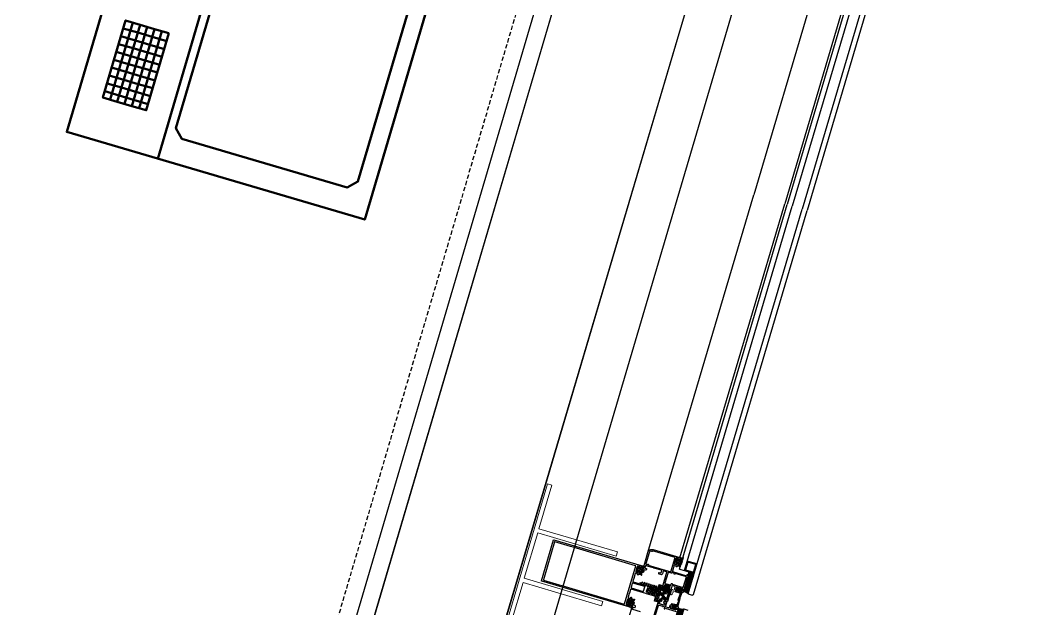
# Model space of a CAD drawing. Header units: millimetres. Extents: x 62878 to 70819, y -67946 to -61850.
# Drawn here: x 68082 to 68199.9, y -65008.1 to -64939.8 of the extents above; entities that cross this region are included whole.
import ezdxf

# ---------------------------------------------------------------- set-up
doc = ezdxf.new("R2010")
doc.units = ezdxf.units.MM
doc.linetypes.add('DASHED', pattern=[0.75, 0.5, -0.25])
for name, color, linetype, lineweight in [('-Hotec Kolon', 6, 'Continuous', 50), ('Dog_dos_yeni', 63, 'Continuous', 5), ('DOGRAMA', 171, 'Continuous', 0)]:
    doc.layers.add(name, color=color, linetype=linetype, lineweight=lineweight)
doc.layers.add('-Hotec Tefriş', color=7, linetype='Continuous')
doc.layers.add('ÇATI K', color=254, linetype='Continuous')
doc.styles.get("Standard").update_dxf_attribs({"font": 'arial.ttf', "height": 10})
pattern_1 = [(118.50578, (68114.45535, -65108.61776), (-0.13950457, -0.07576304), [])]

# ---------------------------------------------------------------- blocks, each defined once
blk = doc.blocks.new('DCT.130-70')
for p, q in [((-130, 0), (0, 0)), ((-130, -2), (0, -2))]:
    blk.add_line(p, q)
at = {"linetype": 'DASHED'}
blk.add_line((-128, -4), (-2, -4), dxfattribs=at)
blk = doc.blocks.new('CAS Er Plus Terazi')
for p, q in [((0, 11), (-36, 11)), ((-14.31, 7.26), (-5, 7.26)), ((-13.36, 8.13), (-13.36, 6.38)), ((-12.41, 8.13), (-12.41, 6.38)), ((-11.46, 8.13), (-11.46, 6.38)), ((-10.51, 8.13), (-10.51, 6.38)), ((-9.56, 8.13), (-9.56, 6.38)), ((-8.61, 8.13), (-8.61, 6.38)), ((-7.66, 8.13), (-7.66, 6.38)), ((-6.71, 8.13), (-6.71, 6.38)), ((-5.76, 8.13), (-5.76, 6.38)), ((-13.36, 6.38), (-13.36, 4.63)), ((-12.41, 6.38), (-12.41, 4.63)), ((-11.46, 6.38), (-11.46, 4.63)), ((-10.51, 6.38), (-10.51, 4.63)), ((-9.56, 6.38), (-9.56, 4.63)), ((-8.61, 6.38), (-8.61, 4.63)), ((-7.66, 6.38), (-7.66, 4.63)), ((-6.71, 6.38), (-6.71, 4.63)), ((-5.76, 6.38), (-5.76, 4.63)), ((-14.31, 5.51), (-5, 5.51)), ((-14.31, 3.76), (-5, 3.76)), ((-13.36, 4.63), (-13.36, 2.88)), ((-12.41, 4.63), (-12.41, 2.88)), ((-11.46, 4.63), (-11.46, 2.88)), ((-10.51, 4.63), (-10.51, 2.88)), ((-9.56, 4.63), (-9.56, 2.88)), ((-8.61, 4.63), (-8.61, 2.88)), ((-7.66, 4.63), (-7.66, 2.88)), ((-6.71, 4.63), (-6.71, 2.88)), ((-5.76, 4.63), (-5.76, 2.88))]:
    blk.add_line(p, q)
for points in [[(-36, 0), (0, 0), (0, 36), (-36, 36)], [(-32, 12), (-4, 12), (-3, 13), (-3, 33), (-4, 34), (-32, 34), (-33, 33), (-33, 13)], [(-31.68, 7.36), (-22.38, 7.36), (-22.38, 5.61), (-31.68, 5.61)], [(-14.31, 8.13), (-5, 8.13), (-5, 6.38), (-14.31, 6.38)], [(-14.31, 6.38), (-5, 6.38), (-5, 4.63), (-14.31, 4.63)], [(-14.31, 4.63), (-5, 4.63), (-5, 2.88), (-14.31, 2.88)]]:
    blk.add_lwpolyline(points, close=True)
blk.add_text('12345', height=1.12).set_placement((-30.15, 6))
blk = doc.blocks.new('a2we')
at = {"lineweight": 5, "ltscale": 0.5}
for p, q in [((-198.1, -420.1), (-197.1, -419.7)), ((-194.9, -421.4), (-198.1, -420.1)), ((-193.9, -421), (-198.1, -420.1)), ((-198.1, -422.7), (-197.1, -422.3)), ((-194.9, -424), (-198.1, -422.7)), ((-193.9, -423.6), (-198.1, -422.7)), ((-197.6, -417.6), (-196.6, -417.2)), ((-194.2, -418.3), (-197.6, -417.6)), ((-195.2, -418.6), (-197.6, -417.6)), ((-196.9, -417.9), (-197.1, -418.3)), ((-197.1, -419.7), (-197.1, -418.4)), ((-197.1, -419.7), (-193.9, -421)), ((-197.1, -419.7), (-193.9, -421)), ((-197.1, -422.3), (-197.1, -420.5)), ((-197.1, -422.3), (-193.9, -423.6)), ((-197.1, -422.3), (-193.9, -423.6)), ((-197.1, -424.9), (-197.1, -423.1)), ((-196, -415.3), (-196.6, -417.2)), ((-196.6, -417.2), (-194.2, -418.3)), ((-196, -415.3), (-195.5, -417.7)), ((-194.2, -418.3), (-195.2, -418.6)), ((-195.2, -418.6), (-194.9, -419.3)), ((-194.9, -420.6), (-194.9, -419.4)), ((-193.9, -421), (-194.9, -421.4)), ((-194.9, -423.2), (-194.9, -421.4)), ((-193.9, -423.6), (-194.9, -424)), ((-194.9, -425.7), (-194.9, -424)), ((-198.1, -425.2), (-197.1, -424.9)), ((-194.9, -426.5), (-198.1, -425.2)), ((-193.9, -426.1), (-198.1, -425.2)), ((-198.1, -427.7), (-197.1, -427.3)), ((-194.9, -429), (-198.1, -427.7)), ((-193.9, -428.6), (-198.1, -427.7)), ((-198.1, -429.9), (-197.1, -429.6)), ((-194.9, -431.2), (-198.1, -429.9)), ((-193.9, -430.9), (-198.1, -429.9)), ((-198.1, -432.2), (-197.1, -431.8)), ((-194.9, -433.5), (-198.1, -432.2)), ((-193.9, -433.1), (-198.1, -432.2)), ((-198.1, -434.4), (-197.1, -434.1)), ((-194.9, -435.7), (-198.1, -434.4)), ((-193.9, -435.4), (-198.1, -434.4)), ((-197.1, -424.9), (-193.9, -426.1)), ((-197.1, -424.9), (-193.9, -426.1)), ((-197.1, -427.3), (-197.1, -425.6)), ((-197.1, -427.3), (-193.9, -428.6)), ((-197.1, -427.3), (-193.9, -428.6)), ((-197.1, -429.6), (-197.1, -428)), ((-197.1, -429.6), (-193.9, -430.9)), ((-197.1, -429.6), (-193.9, -430.9)), ((-197.1, -431.8), (-197.1, -430.3)), ((-197.1, -431.8), (-193.9, -433.1)), ((-197.1, -431.8), (-193.9, -433.1)), ((-197.1, -434.1), (-197.1, -432.5)), ((-197.1, -434.1), (-193.9, -435.4)), ((-197.1, -434.1), (-193.9, -435.4)), ((-197.1, -436.4), (-197.1, -434.8)), ((-193.9, -426.1), (-194.9, -426.5)), ((-194.9, -428.2), (-194.9, -426.5)), ((-193.9, -428.6), (-194.9, -429)), ((-194.9, -430.5), (-194.9, -429)), ((-193.9, -430.9), (-194.9, -431.2)), ((-194.9, -432.7), (-194.9, -431.2)), ((-193.9, -433.1), (-194.9, -433.5)), ((-194.9, -435), (-194.9, -433.5)), ((-193.9, -435.4), (-194.9, -435.7)), ((-194.9, -437.3), (-194.9, -435.7)), ((-198.1, -436.7), (-197.1, -436.4)), ((-194.9, -438), (-198.1, -436.7)), ((-193.9, -437.7), (-198.1, -436.7)), ((-198.1, -439), (-197.1, -438.7)), ((-194.9, -440.3), (-198.1, -439)), ((-193.9, -440), (-198.1, -439)), ((-198.1, -441.3), (-197.1, -441)), ((-194.9, -442.6), (-198.1, -441.3)), ((-193.9, -442.3), (-198.1, -441.3)), ((-198.1, -443.6), (-197.1, -443.3)), ((-194.9, -444.9), (-198.1, -443.6)), ((-193.9, -444.6), (-198.1, -443.6)), ((-198.1, -445.9), (-197.1, -445.6)), ((-193.9, -446.9), (-198.1, -445.9)), ((-194.9, -447.2), (-198.1, -445.9)), ((-197.1, -436.4), (-193.9, -437.7)), ((-197.1, -436.4), (-193.9, -437.7)), ((-197.1, -438.7), (-197.1, -437.1)), ((-197.1, -438.7), (-193.9, -440)), ((-197.1, -438.7), (-193.9, -440)), ((-197.1, -441), (-197.1, -439.4)), ((-197.1, -441), (-193.9, -442.3)), ((-197.1, -443.3), (-197.1, -441.7)), ((-197.1, -443.3), (-193.9, -444.6)), ((-197.1, -445.6), (-197.1, -444)), ((-197.1, -445.6), (-193.9, -446.9)), ((-197.1, -445.6), (-193.9, -446.9)), ((-197.1, -447.9), (-197.1, -446.3)), ((-193.9, -437.7), (-194.9, -438)), ((-194.9, -439.6), (-194.9, -438)), ((-193.9, -440), (-194.9, -440.3)), ((-194.9, -441.8), (-194.9, -440.3)), ((-193.9, -442.3), (-194.9, -442.6)), ((-194.9, -444.1), (-194.9, -442.6)), ((-193.9, -444.6), (-194.9, -444.9)), ((-194.9, -446.4), (-194.9, -444.9)), ((-193.9, -446.9), (-194.9, -447.2)), ((-194.9, -448.7), (-194.9, -447.2)), ((-192.8, -453.3), (-199.2, -453.3)), ((-199.2, -454.6), (-199.2, -453.3)), ((-197.1, -447.9), (-198.1, -448.2)), ((-194.9, -449.5), (-198.1, -448.2)), ((-198.1, -448.2), (-193.9, -449.2)), ((-198.1, -450.5), (-197.1, -450.2)), ((-194.9, -451.8), (-198.1, -450.5)), ((-193.9, -451.5), (-198.1, -450.5)), ((-193.9, -449.2), (-197.1, -447.9)), ((-197.1, -450.2), (-197.1, -448.6)), ((-197.1, -450.2), (-193.9, -451.5)), ((-197.1, -453.3), (-197.1, -450.9)), ((-193.9, -449.2), (-194.9, -449.5)), ((-194.9, -451), (-194.9, -449.5)), ((-193.9, -451.5), (-194.9, -451.8)), ((-194.9, -453.3), (-194.9, -451.8)), ((-192.8, -454.6), (-192.8, -453.3))]:
    blk.add_line(p, q, dxfattribs=at)
blk.add_lwpolyline([(-196.5, -455.7), (-196.1, -455.4), (-195.9, -455.4), (-195.6, -455.7)], dxfattribs=at)
for centre, radius, start, end in [((-196.9, -418.4), 0.2, 155.3251, 180), ((-195.1, -419.4), 0.2, 0, 19.1116), ((-195.7, -449.5), 6.19, 234.7573, 262.4905), ((-196.4, -449.5), 6.19, 277.5095, 305.2427)]:
    blk.add_arc(centre, radius, start, end, dxfattribs=at)

msp = doc.modelspace()

# ---------------------------------------------------------------- hatches: boundary and pattern name
at = {"layer": 'DOGRAMA', "lineweight": -2}
h = msp.add_hatch(dxfattribs=at)
h.set_pattern_fill('ANSI31', color=256, scale=0.05, angle=73.5058, style=0)
h.set_pattern_definition(pattern_1)
edge = h.paths.add_edge_path(flags=16)
edge.add_arc((68158.53, -65002.62), 0.4, 151.9688, 175.0427)
edge.add_line((68158.14, -65002.59), (68158.38, -65002.66))
edge.add_line((68158.38, -65002.66), (68158.42, -65002.51))
edge.add_line((68158.42, -65002.51), (68158.18, -65002.44))
edge = h.paths.add_edge_path()
edge.add_arc((68158.53, -65002.62), 0.5, 126.6359, 200.3757)
edge.add_line((68158.07, -65002.8), (68158.16, -65002.83))
edge.add_line((68158.16, -65002.83), (68158.2, -65002.71))
edge.add_line((68158.2, -65002.71), (68158.25, -65002.73))
edge.add_arc((68158.22, -65002.82), 0.1, -16.4942, 73.5058, ccw=False)
edge.add_line((68158.32, -65002.85), (68158.26, -65003.06))
edge.add_line((68158.26, -65003.06), (68158.43, -65003.11))
edge.add_line((68158.43, -65003.11), (68158.44, -65003.08))
edge.add_arc((68158.38, -65003.06), 0.065, 343.5058, 411.9151)
edge.add_arc((68158.44, -65002.98), 0.0327, 38.0755, 231.9151, ccw=False)
edge.add_arc((68158.29, -65003.06), 0.199, -20.8439, 29.422, ccw=False)
edge.add_arc((68158.53, -65003.14), 0.05, 165.0204, 342.5336)
edge.add_arc((68158.27, -65003.06), 0.323, 342.5651, 381.8914)
edge.add_arc((68158.58, -65002.93), 0.02, 133.5058, 201.8914, ccw=False)
edge.add_line((68158.57, -65002.92), (68158.73, -65002.77))
edge.add_arc((68158.72, -65002.76), 0.015, 313.5058, 473.5058)
edge.add_line((68158.71, -65002.74), (68158.6, -65002.79))
edge.add_arc((68158.59, -65002.77), 0.02, 133.5058, 293.5058, ccw=False)
edge.add_line((68158.58, -65002.76), (68158.79, -65002.56))
edge.add_arc((68158.78, -65002.55), 0.015, 313.5058, 473.5058)
edge.add_line((68158.78, -65002.53), (68158.66, -65002.58))
edge.add_arc((68158.66, -65002.56), 0.02, 133.5058, 293.5058, ccw=False)
edge.add_line((68158.64, -65002.55), (68158.86, -65002.35))
edge.add_arc((68158.84, -65002.33), 0.015, 313.5058, 473.5058)
edge.add_line((68158.84, -65002.32), (68158.73, -65002.37))
edge.add_arc((68158.72, -65002.35), 0.02, 133.5058, 293.5058, ccw=False)
edge.add_line((68158.7, -65002.34), (68158.92, -65002.13))
edge.add_arc((68158.91, -65002.12), 0.015, 313.5058, 473.5058)
edge.add_line((68158.9, -65002.11), (68158.8, -65002.16))
edge.add_arc((68158.76, -65002.06), 0.1, 253.5058, 293.5058, ccw=False)
edge.add_line((68158.73, -65002.16), (68158.54, -65002.1))
edge.add_line((68158.54, -65002.1), (68158.48, -65002.32))
edge.add_arc((68158.38, -65002.29), 0.1, 253.5058, 343.5058, ccw=False)
edge.add_line((68158.36, -65002.38), (68158.3, -65002.37))
edge.add_line((68158.3, -65002.37), (68158.33, -65002.25))
edge.add_line((68158.33, -65002.25), (68158.24, -65002.22))
h = msp.add_hatch(dxfattribs=at)
h.set_pattern_fill('ANSI31', color=256, scale=0.05, angle=73.5058, style=0)
h.set_pattern_definition(pattern_1)
edge = h.paths.add_edge_path()
edge.add_arc((68154.23, -65003), 0.1, 253.5058, 293.5058, ccw=False)
edge.add_line((68154.2, -65003.09), (68154.04, -65003.04))
edge.add_line((68154.04, -65003.04), (68153.97, -65003.26))
edge.add_arc((68153.88, -65003.23), 0.1, 253.5058, 343.5058, ccw=False)
edge.add_line((68153.85, -65003.32), (68153.79, -65003.31))
edge.add_line((68153.79, -65003.31), (68153.83, -65003.19))
edge.add_line((68153.83, -65003.19), (68153.73, -65003.16))
edge.add_arc((68154.03, -65003.56), 0.5, 126.6359, 200.3757)
edge.add_line((68153.56, -65003.74), (68153.66, -65003.77))
edge.add_line((68153.66, -65003.77), (68153.69, -65003.65))
edge.add_line((68153.69, -65003.65), (68153.75, -65003.67))
edge.add_arc((68153.72, -65003.76), 0.1, -16.4942, 73.5058, ccw=False)
edge.add_line((68153.81, -65003.79), (68153.75, -65004))
edge.add_line((68153.75, -65004), (68153.9, -65004.05))
edge.add_line((68153.9, -65004.05), (68153.92, -65004.01))
edge.add_arc((68153.85, -65003.99), 0.065, 343.5058, 411.9151)
edge.add_arc((68153.91, -65003.92), 0.0327, 38.0755, 231.9151, ccw=False)
edge.add_arc((68153.75, -65004.05), 0.242, -6.8035, 38.7033, ccw=False)
edge.add_arc((68154.04, -65004.09), 0.05, 165.0204, 342.5336)
edge.add_arc((68153.72, -65004.06), 0.372, 353.3543, 390.0058)
edge.add_arc((68154.06, -65003.87), 0.02, 133.5058, 201.8914, ccw=False)
edge.add_line((68154.04, -65003.85), (68154.2, -65003.7))
edge.add_arc((68154.19, -65003.69), 0.015, 313.5058, 473.5058)
edge.add_line((68154.19, -65003.68), (68154.08, -65003.73))
edge.add_arc((68154.07, -65003.71), 0.02, 133.5058, 293.5058, ccw=False)
edge.add_line((68154.05, -65003.69), (68154.27, -65003.49))
edge.add_arc((68154.26, -65003.48), 0.015, 313.5058, 473.5058)
edge.add_line((68154.25, -65003.47), (68154.14, -65003.51))
edge.add_arc((68154.13, -65003.5), 0.02, 133.5058, 293.5058, ccw=False)
edge.add_line((68154.12, -65003.48), (68154.33, -65003.28))
edge.add_arc((68154.32, -65003.27), 0.015, 313.5058, 473.5058)
edge.add_line((68154.31, -65003.25), (68154.2, -65003.3))
edge.add_arc((68154.19, -65003.29), 0.02, 133.5058, 293.5058, ccw=False)
edge.add_line((68154.18, -65003.27), (68154.39, -65003.07))
edge.add_arc((68154.38, -65003.06), 0.015, 313.5058, 473.5058)
edge.add_line((68154.38, -65003.04), (68154.27, -65003.09))
edge = h.paths.add_edge_path(flags=16)
edge.add_line((68153.65, -65003.54), (68153.84, -65003.59))
edge.add_arc((68153.85, -65003.56), 0.03, 253.5058, 343.5058)
edge.add_line((68153.88, -65003.57), (68153.91, -65003.48))
edge.add_arc((68153.88, -65003.47), 0.03, 343.5058, 433.5058)
edge.add_line((68153.89, -65003.44), (68153.7, -65003.38))
edge.add_arc((68153.69, -65003.41), 0.03, 73.5058, 155.7394)
edge.add_arc((68154.03, -65003.56), 0.4, 155.7394, 171.2722)
edge.add_arc((68153.66, -65003.51), 0.03, 171.2722, 253.5058)
h = msp.add_hatch(dxfattribs=at)
h.set_pattern_fill('ANSI31', color=256, scale=0.04, angle=73.5058, style=0)
h.set_pattern_definition([(118.50578, (68108.69181, -65128.08238), (-0.11160365, -0.06061043), [])])
h.paths.add_polyline_path([(68159.32, -65004.79, -0.414214), (68159.29, -65004.8), (68158.92, -65006.05, -0.153231), (68159.46, -65006.32), (68159.87, -65004.95)])
h.paths.add_polyline_path([(68159.37, -65004.51), (68159.3, -65004.75, -0.414214), (68159.32, -65004.79), (68159.87, -65004.95), (68159.95, -65004.68)])
h = msp.add_hatch(dxfattribs=at)
h.set_pattern_fill('AR-HBONE', color=256, scale=0.03, angle=73.5058, style=0)
h.set_pattern_definition([(208.5058, (68126.41877, -64989.6451), (-0.16272197, 0.04818257), [0.36, -0.12]), (118.5058, (68126.31331, -64989.70237), (-0.16272197, 0.04818257), [0.36, -0.12])])
h.paths.add_polyline_path([(68159.52, -65004.01), (68159.59, -65003.77), (68160.17, -65003.94), (68159.95, -65004.68), (68159.37, -65004.51)])
h = msp.add_hatch(dxfattribs=at)
h.set_pattern_fill('ANSI31', color=256, scale=0.05, angle=73.5058, style=0)
h.set_pattern_definition(pattern_1)
edge = h.paths.add_edge_path(flags=16)
edge.add_arc((68154.99, -65005.97), 0.05, 163.5058, 253.5058, ccw=False)
edge.add_line((68154.94, -65005.95), (68154.96, -65005.89))
edge.add_arc((68155.01, -65005.91), 0.05, 73.5058, 163.5058, ccw=False)
edge.add_line((68155.02, -65005.86), (68155.24, -65005.92))
edge.add_line((68155.24, -65005.92), (68155.19, -65006.08))
edge.add_line((68155.19, -65006.08), (68154.98, -65006.01))
h.paths.add_polyline_path([(68155.34, -65006.12), (68155.38, -65005.97), (68155.64, -65006.04), (68155.6, -65006.2)], flags=16)
edge = h.paths.add_edge_path()
edge.add_arc((68155.04, -65005.85), 0.2, 73.5058, 144.072, ccw=False)
edge.add_line((68155.09, -65005.66), (68155.15, -65005.68))
edge.add_line((68155.15, -65005.68), (68155.13, -65005.74))
edge.add_line((68155.13, -65005.74), (68155.25, -65005.77))
edge.add_line((68155.25, -65005.77), (68155.29, -65005.75))
edge.add_arc((68155.34, -65005.84), 0.1, 73.5058, 118.5058, ccw=False)
edge.add_line((68155.37, -65005.74), (68155.49, -65005.78))
edge.add_line((68155.49, -65005.78), (68155.48, -65005.84))
edge.add_line((68155.48, -65005.84), (68155.6, -65005.87))
edge.add_line((68155.6, -65005.87), (68155.74, -65005.8))
edge.add_line((68155.74, -65005.8), (68155.77, -65005.7))
edge.add_line((68155.77, -65005.7), (68156.01, -65005.77))
edge.add_line((68156.01, -65005.77), (68155.97, -65005.7))
edge.add_line((68155.97, -65005.7), (68156.12, -65005.22))
edge.add_line((68156.12, -65005.22), (68156.43, -65005.32))
edge.add_arc((68156.34, -65005.61), 0.3, 13.5058, 73.5058, ccw=False)
edge.add_line((68156.64, -65005.53), (68156.75, -65006.01))
edge.add_arc((68156.72, -65006.02), 0.03, -76.4942, 13.5058, ccw=False)
edge.add_line((68156.73, -65006.05), (68156.67, -65006.06))
edge.add_arc((68156.66, -65006.03), 0.03, 193.5058, 283.5058, ccw=False)
edge.add_line((68156.63, -65006.04), (68156.54, -65005.66))
edge.add_arc((68156.35, -65005.71), 0.2, 13.5058, 75.4254)
edge.add_arc((68156.37, -65005.61), 0.1, 70.7909, 223.5058)
edge.add_arc((68156.22, -65005.75), 0.1, -16.4942, 43.5058, ccw=False)
edge.add_line((68156.32, -65005.78), (68156.22, -65006.09))
edge.add_arc((68156.27, -65006.11), 0.05, 163.5058, 253.5058)
edge.add_line((68156.26, -65006.15), (68156.31, -65006.17))
edge.add_arc((68156.29, -65006.22), 0.05, -16.4942, 73.5058, ccw=False)
edge.add_line((68156.34, -65006.23), (68156.28, -65006.42))
edge.add_arc((68156.24, -65006.41), 0.05, 253.5058, 343.5058, ccw=False)
edge.add_line((68156.22, -65006.46), (68156.17, -65006.44))
edge.add_arc((68156.16, -65006.49), 0.05, 73.5058, 163.5058)
edge.add_line((68156.11, -65006.47), (68156.02, -65006.79))
edge.add_arc((68155.92, -65006.76), 0.1, 283.5058, 343.5058, ccw=False)
edge.add_arc((68155.97, -65006.95), 0.1, 103.5058, 256.2206)
edge.add_arc((68156.01, -65006.86), 0.2, 251.5862, 313.5058)
edge.add_line((68156.15, -65007.01), (68156.43, -65006.74))
edge.add_arc((68156.45, -65006.76), 0.03, 43.5058, 133.5058, ccw=False)
edge.add_line((68156.47, -65006.74), (68156.51, -65006.78))
edge.add_arc((68156.49, -65006.81), 0.03, -46.4942, 43.5058, ccw=False)
edge.add_line((68156.51, -65006.83), (68156.15, -65007.17))
edge.add_arc((68155.95, -65006.95), 0.3, 253.5058, 313.5058, ccw=False)
edge.add_line((68155.86, -65007.24), (68155.55, -65007.14))
edge.add_line((68155.55, -65007.14), (68155.69, -65006.66))
edge.add_line((68155.69, -65006.66), (68155.75, -65006.63))
edge.add_line((68155.75, -65006.63), (68155.51, -65006.56))
edge.add_line((68155.51, -65006.56), (68155.54, -65006.45))
edge.add_line((68155.54, -65006.45), (68155.47, -65006.32))
edge.add_line((68155.47, -65006.32), (68155.35, -65006.28))
edge.add_line((68155.35, -65006.28), (68155.33, -65006.34))
edge.add_line((68155.33, -65006.34), (68155.2, -65006.3))
edge.add_arc((68155.23, -65006.2), 0.1, 208.5058, 253.5058, ccw=False)
edge.add_line((68155.14, -65006.25), (68155.12, -65006.21))
edge.add_line((68155.12, -65006.21), (68155, -65006.18))
edge.add_line((68155, -65006.18), (68154.98, -65006.23))
edge.add_line((68154.98, -65006.23), (68154.93, -65006.22))
edge.add_arc((68154.99, -65006.03), 0.2, 182.9396, 253.5058, ccw=False)
edge.add_arc((68155.26, -65006.01), 0.47, 144.072, 182.9396, ccw=False)
at = {"layer": 'DOGRAMA', "lineweight": -2, "ltscale": 5}
h = msp.add_hatch(dxfattribs=at)
h.set_pattern_fill('ANSI31', color=256, scale=0.015, angle=73.5058, style=0)
h.set_pattern_definition([(118.505785, (68114.455354, -65108.617757), (-0.04185137, -0.022728912), [])])
edge = h.paths.add_edge_path(flags=16)
edge.add_line((68156.52, -65006.37), (68156.51, -65006.4))
edge.add_arc((68156.54, -65006.41), 0.03, 163.5058, 223.5058)
edge.add_line((68156.52, -65006.43), (68156.69, -65006.62))
edge.add_arc((68156.62, -65006.68), 0.1, 15.6468, 43.5058, ccw=False)
edge.add_arc((68156.81, -65006.63), 0.1, 195.6468, 253.5058)
edge.add_line((68156.79, -65006.73), (68156.98, -65006.78))
edge.add_arc((68156.99, -65006.74), 0.05, 253.5058, 343.5058)
edge.add_line((68157.04, -65006.75), (68157.22, -65006.13))
edge.add_arc((68157.13, -65006.1), 0.1, 343.5058, 433.5058)
edge.add_line((68157.16, -65006), (68157.01, -65005.96))
edge.add_arc((68156.98, -65006.06), 0.1, 73.5058, 163.5058)
edge.add_line((68156.89, -65006.03), (68156.83, -65006.23))
edge.add_arc((68156.73, -65006.2), 0.1, 283.5058, 343.5058, ccw=False)
edge.add_line((68156.76, -65006.3), (68156.54, -65006.35))
edge.add_arc((68156.54, -65006.38), 0.03, 103.5058, 163.5058)
edge = h.paths.add_edge_path()
edge.add_line((68157.06, -65005.79), (68157.11, -65005.64))
edge.add_arc((68157.14, -65005.65), 0.03, 73.5058, 163.5058, ccw=False)
edge.add_line((68157.15, -65005.62), (68157.28, -65005.66))
edge.add_arc((68157.29, -65005.63), 0.03, 253.5058, 343.5058)
edge.add_line((68157.32, -65005.64), (68157.36, -65005.5))
edge.add_arc((68157.31, -65005.49), 0.05, 343.5058, 433.5058)
edge.add_line((68157.32, -65005.44), (68156.81, -65005.29))
edge.add_arc((68156.8, -65005.34), 0.05, 73.5058, 163.5058)
edge.add_line((68156.75, -65005.32), (68156.67, -65005.58))
edge.add_arc((68156.72, -65005.6), 0.05, 163.5058, 253.5058)
edge.add_line((68156.71, -65005.64), (68156.79, -65005.67))
edge.add_arc((68156.77, -65005.72), 0.05, -16.4942, 73.5058, ccw=False)
edge.add_line((68156.82, -65005.73), (68156.71, -65006.1))
edge.add_arc((68156.61, -65006.08), 0.1, 283.5058, 343.5058, ccw=False)
edge.add_line((68156.64, -65006.17), (68156.42, -65006.23))
edge.add_arc((68156.43, -65006.25), 0.03, 103.5058, 163.5058)
edge.add_line((68156.4, -65006.25), (68156.34, -65006.44))
edge.add_arc((68156.37, -65006.45), 0.03, 163.5058, 223.5058)
edge.add_line((68156.35, -65006.47), (68156.53, -65006.66))
edge.add_arc((68156.46, -65006.73), 0.1, 13.0171, 43.5058, ccw=False)
edge.add_arc((68156.75, -65006.66), 0.2, 193.0171, 253.5058)
edge.add_line((68156.7, -65006.86), (68157.03, -65006.96))
edge.add_arc((68157.06, -65006.86), 0.1, 253.5058, 343.5058)
edge.add_line((68157.16, -65006.89), (68157.23, -65006.63))
edge.add_line((68157.23, -65006.63), (68157.21, -65006.59))
edge.add_line((68157.21, -65006.59), (68157.25, -65006.57))
edge.add_line((68157.25, -65006.57), (68157.41, -65006.03))
edge.add_arc((68157.32, -65006), 0.1, 343.5058, 433.5058)
edge.add_line((68157.34, -65005.9), (68157.08, -65005.82))
edge.add_arc((68157.09, -65005.8), 0.03, 163.5058, 253.5058, ccw=False)
at = {"layer": 'DOGRAMA', "lineweight": -2}
h = msp.add_hatch(dxfattribs=at)
h.set_pattern_fill('ANSI31', color=256, scale=0.05, angle=73.5058, style=0)
h.set_pattern_definition(pattern_1)
edge = h.paths.add_edge_path(flags=16)
edge.add_arc((68158.55, -65005.4), 0.668, 246.6301, 260.3815)
edge.add_line((68158.44, -65006.06), (68158.52, -65005.79))
edge.add_line((68158.52, -65005.79), (68158.37, -65005.74))
edge.add_line((68158.37, -65005.74), (68158.29, -65006.02))
edge = h.paths.add_edge_path()
edge.add_line((68157.96, -65006.01), (68157.99, -65005.9))
edge.add_line((68157.99, -65005.9), (68158.22, -65005.97))
edge.add_line((68158.22, -65005.97), (68158.27, -65005.79))
edge.add_line((68158.27, -65005.79), (68158.16, -65005.76))
edge.add_line((68158.16, -65005.76), (68158.19, -65005.66))
edge.add_arc((68158.36, -65006.07), 0.442, 34.1981, 112.8134, ccw=False)
edge.add_line((68158.72, -65005.82), (68158.7, -65005.92))
edge.add_line((68158.7, -65005.92), (68158.58, -65005.88))
edge.add_line((68158.58, -65005.88), (68158.53, -65006.06))
edge.add_line((68158.53, -65006.06), (68158.76, -65006.13))
edge.add_line((68158.76, -65006.13), (68158.39, -65007.04))
edge.add_arc((68158.35, -65007.03), 0.05, 170.2156, 343.5058, ccw=False)
edge.add_line((68158.3, -65007.02), (68158.55, -65006.33))
edge.add_arc((68158.45, -65006.31), 0.1, 347.0805, 433.5058)
edge.add_line((68158.48, -65006.22), (68157.99, -65006.07))
edge.add_arc((68158.01, -65006.02), 0.05, 163.5058, 253.5058, ccw=False)
h = msp.add_hatch(dxfattribs=at)
h.set_pattern_fill('ANSI31', color=256, scale=0.05, angle=73.5058, style=0)
h.set_pattern_definition(pattern_1)
edge = h.paths.add_edge_path()
edge.add_arc((68152.75, -65007.98), 0.1, 33.5058, 73.5058)
edge.add_line((68152.78, -65007.89), (68152.62, -65007.84))
edge.add_line((68152.62, -65007.84), (68152.68, -65007.63))
edge.add_arc((68152.58, -65007.6), 0.1, 343.5058, 433.5058)
edge.add_line((68152.61, -65007.5), (68152.55, -65007.49))
edge.add_line((68152.55, -65007.49), (68152.52, -65007.6))
edge.add_line((68152.52, -65007.6), (68152.42, -65007.57))
edge.add_arc((68152.89, -65007.4), 0.5, 126.6359, 200.3757, ccw=False)
edge.add_line((68152.59, -65007), (68152.69, -65007.03))
edge.add_line((68152.69, -65007.03), (68152.66, -65007.14))
edge.add_line((68152.66, -65007.14), (68152.71, -65007.16))
edge.add_arc((68152.74, -65007.06), 0.1, 253.5058, 343.5058)
edge.add_line((68152.84, -65007.09), (68152.9, -65006.88))
edge.add_line((68152.9, -65006.88), (68153.05, -65006.92))
edge.add_line((68153.05, -65006.92), (68153.04, -65006.96))
edge.add_arc((68152.98, -65006.94), 0.065, 275.0964, 343.5058, ccw=False)
edge.add_arc((68152.99, -65007.04), 0.0327, 95.0964, 288.9361)
edge.add_arc((68152.92, -65006.84), 0.242, 288.3083, 333.8151)
edge.add_arc((68153.19, -65006.96), 0.05, -15.5221, 161.9912, ccw=False)
edge.add_arc((68152.9, -65006.81), 0.372, 297.0058, 333.6573, ccw=False)
edge.add_arc((68153.08, -65007.16), 0.02, 125.1201, 193.5058)
edge.add_line((68153.06, -65007.17), (68153.12, -65007.38))
edge.add_arc((68153.1, -65007.38), 0.015, -146.4942, 13.5058, ccw=False)
edge.add_line((68153.09, -65007.39), (68153.02, -65007.29))
edge.add_arc((68153, -65007.3), 0.02, 33.5058, 193.5058)
edge.add_line((68152.98, -65007.3), (68153.05, -65007.59))
edge.add_arc((68153.04, -65007.59), 0.015, -146.4942, 13.5058, ccw=False)
edge.add_line((68153.03, -65007.6), (68152.96, -65007.5))
edge.add_arc((68152.94, -65007.51), 0.02, 33.5058, 193.5058)
edge.add_line((68152.92, -65007.52), (68152.99, -65007.8))
edge.add_arc((68152.98, -65007.8), 0.015, -146.4942, 13.5058, ccw=False)
edge.add_line((68152.96, -65007.81), (68152.9, -65007.71))
edge.add_arc((68152.88, -65007.72), 0.02, 33.5058, 193.5058)
edge.add_line((68152.86, -65007.73), (68152.93, -65008.01))
edge.add_arc((68152.91, -65008.02), 0.015, -146.4942, 13.5058, ccw=False)
edge.add_line((68152.9, -65008.02), (68152.84, -65007.93))
edge = h.paths.add_edge_path(flags=16)
edge.add_line((68152.56, -65007.22), (68152.75, -65007.27))
edge.add_arc((68152.74, -65007.3), 0.03, -16.4942, 73.5058, ccw=False)
edge.add_line((68152.77, -65007.31), (68152.74, -65007.41))
edge.add_arc((68152.72, -65007.4), 0.03, 253.5058, 343.5058, ccw=False)
edge.add_line((68152.71, -65007.43), (68152.52, -65007.37))
edge.add_arc((68152.53, -65007.34), 0.03, 171.2722, 253.5058, ccw=False)
edge.add_arc((68152.89, -65007.4), 0.4, 155.7394, 171.2722, ccw=False)
edge.add_arc((68152.56, -65007.25), 0.03, 73.5058, 155.7394, ccw=False)
h = msp.add_hatch(dxfattribs=at)
h.set_pattern_fill('ANSI31', color=256, scale=0.05, angle=73.5058, style=0)
h.set_pattern_definition(pattern_1)
edge = h.paths.add_edge_path(flags=16)
edge.add_arc((68157.99, -65007.31), 0.668, 246.6301, 260.3815)
edge.add_line((68157.87, -65007.97), (68157.95, -65007.7))
edge.add_line((68157.95, -65007.7), (68157.8, -65007.65))
edge.add_line((68157.8, -65007.65), (68157.72, -65007.93))
edge = h.paths.add_edge_path()
edge.add_line((68157.52, -65007.49), (68157.49, -65007.59))
edge.add_line((68157.49, -65007.59), (68157.72, -65007.66))
edge.add_line((68157.72, -65007.66), (68157.66, -65007.84))
edge.add_line((68157.66, -65007.84), (68157.55, -65007.81))
edge.add_line((68157.55, -65007.81), (68157.52, -65007.9))
edge.add_arc((68157.88, -65007.65), 0.442, 214.1981, 292.8134)
edge.add_line((68158.06, -65008.06), (68158.08, -65007.97))
edge.add_line((68158.08, -65007.97), (68157.97, -65007.93))
edge.add_line((68157.97, -65007.93), (68158.02, -65007.75))
edge.add_line((68158.02, -65007.75), (68158.25, -65007.82))
edge.add_line((68158.25, -65007.82), (68158.55, -65006.86))
edge.add_arc((68158.5, -65006.85), 0.05, 343.5058, 516.7959)
edge.add_line((68158.45, -65006.83), (68158.19, -65007.53))
edge.add_arc((68158.09, -65007.5), 0.1, 253.5058, 339.9311, ccw=False)
edge.add_line((68158.06, -65007.6), (68157.58, -65007.45))
edge.add_arc((68157.57, -65007.5), 0.05, 73.5058, 163.5058)
h = msp.add_hatch(dxfattribs=at)
h.set_pattern_fill('ANSI31', color=256, scale=0.04, angle=73.5058, style=0)
h.set_pattern_definition([(208.50578, (68182.66208, -64878.27031), (-0.06061043, 0.11160365), [])])
h.paths.add_polyline_path([(68158, -65009.25, 0.414214), (68157.98, -65009.22), (68158.35, -65007.97, 0.153231), (68158.95, -65008.05), (68158.55, -65009.42)])
h.paths.add_polyline_path([(68157.89, -65009.51), (68157.96, -65009.27, 0.414214), (68158, -65009.25), (68158.55, -65009.42), (68158.47, -65009.68)])

# ---------------------------------------------------------------- linework, layer by layer
msp.add_lwpolyline([(68896.02, -63031.44), (69030.26, -63071.18), (69185.28, -62547.65), (68893, -62461.11, 1.044368), (68063.2, -62298.73, 0.204375), (63106.96, -62494.78, 0.353953), (62932.94, -62997.83), (63753.18, -65779.6), (64154.95, -67142.15), (65336.72, -66792.62), (65336.7, -66829.11), (65270.54, -66829.07, 0.626789), (65270.2, -67369.07), (65531.84, -67369.23, 0.926242), (66130.09, -67369.61), (66391.73, -67369.77, 0.626743), (66392.07, -66829.77), (66326.15, -66829.73), (66326.17, -66793.24), (67506.16, -67144.13), (68467.02, -63899.09), (68625.2, -63946.04), (68896.02, -63031.42)], format="xyb")
at = {"layer": 'Dog_dos_yeni'}
msp.add_lwpolyline([(68138.51, -65009.31), (68143.17, -64993.57), (68143.65, -64993.71), (68142.16, -64998.75), (68151.27, -65001.44), (68151.13, -65001.92), (68142.02, -64999.23), (68140.46, -65004.5), (68149.57, -65007.2), (68149.43, -65007.68), (68140.32, -65004.98), (68138.99, -65009.46), (68138.51, -65009.31)], close=True, dxfattribs=at)
at = {"layer": 'DOGRAMA', "lineweight": -2}
for p, q in [((68185.44, -64918.58), (68172.68, -64961.69)), ((68185.99, -64918.85), (68173.25, -64961.86)), ((68178.91, -64920.07), (68167.08, -64960.03)), ((68183.01, -64920.45), (68170.95, -64961.18)), ((68183.59, -64920.62), (68171.53, -64961.35)), ((68182.36, -64921.58), (68170.67, -64961.09)), ((68154.79, -65001.52), (68167.08, -64960.03)), ((68158.44, -65003.43), (68170.95, -64961.18)), ((68158.51, -65002.13), (68170.67, -64961.09)), ((68159.02, -65003.6), (68171.53, -64961.35)), ((68159.46, -65006.32), (68172.68, -64961.69)), ((68160.07, -65006.39), (68173.25, -64961.86)), ((68158.44, -65003.43), (68159.02, -65003.6)), ((68159.37, -65004.51), (68159.95, -65004.68)), ((68159.37, -65004.51), (68159.95, -65004.68)), ((68159.48, -65004.14), (68159.59, -65003.77)), ((68159.46, -65006.32), (68159.94, -65006.46)), ((68159.94, -65006.46), (68160.07, -65006.39)), ((68158.95, -65008.05), (68146.45, -65050.28)), ((68158.95, -65008.05), (68159.43, -65008.19))]:
    msp.add_line(p, q, dxfattribs=at)
msp.add_lwpolyline([(66522.14, -66852.65), (67506.16, -67144.13), (68892.83, -62461.06)], dxfattribs=at)
at = {"layer": 'DOGRAMA', "lineweight": -2, "ltscale": 0.5}
for points in [[(68152.84, -65006.71, -0.414214), (68152.91, -65006.83), (68152.84, -65007.07, -0.414214), (68152.71, -65007.14), (68152.69, -65007.13), (68152.74, -65006.99), (68152.5, -65006.92, 0.414214), (68152.43, -65006.95), (68152.36, -65007.21), (68152.32, -65007.23), (68152.34, -65007.27), (68152.26, -65007.53, 0.414214), (68152.3, -65007.59), (68152.54, -65007.66), (68152.58, -65007.51), (68152.6, -65007.52, -0.414214), (68152.67, -65007.64), (68152.62, -65007.81, -0.414214), (68152.58, -65007.83), (68142.48, -65004.84, -0.414214), (68142.46, -65004.8), (68143.86, -65000.06, -0.414214), (68143.9, -65000.04), (68154, -65003.03, -0.414214), (68154.02, -65003.07), (68153.97, -65003.23, -0.414214), (68153.85, -65003.3), (68153.83, -65003.3), (68153.87, -65003.15), (68153.63, -65003.08, 0.414214), (68153.57, -65003.11), (68153.49, -65003.37), (68153.46, -65003.39), (68153.48, -65003.43), (68153.4, -65003.69, 0.414214), (68153.43, -65003.75), (68153.67, -65003.82), (68153.72, -65003.68), (68153.74, -65003.69, -0.414214), (68153.8, -65003.81), (68153.73, -65004.05, -0.414214), (68153.61, -65004.12), (68153.59, -65004.11), (68153.63, -65003.97), (68153.39, -65003.9, 0.414214), (68153.33, -65003.93), (68153.2, -65004.36), (68153.17, -65004.38), (68153.19, -65004.42), (68153.06, -65004.84, 0.414214), (68153.09, -65004.9), (68154.82, -65005.41), (68154.84, -65005.45), (68154.88, -65005.43), (68155.7, -65005.68, -0.414214), (68155.74, -65005.74), (68155.73, -65005.77, -0.198912), (68155.7, -65005.8), (68155.61, -65005.84, -0.198912), (68155.58, -65005.85), (68155.5, -65005.82), (68155.51, -65005.8, 0.414214), (68155.49, -65005.76), (68155.33, -65005.71), (68155.27, -65005.74, -0.198912), (68155.23, -65005.74), (68155.16, -65005.72), (68155.16, -65005.69, 0.414214), (68155.14, -65005.66), (68154.98, -65005.61), (68154.92, -65005.64, -0.198912), (68154.89, -65005.64), (68154.76, -65005.61, 0.414214), (68154.73, -65005.63), (68154.6, -65006.05, 0.414214), (68154.62, -65006.09), (68154.74, -65006.12, -0.198912), (68154.77, -65006.15), (68154.8, -65006.2), (68154.97, -65006.25, 0.414214), (68155.01, -65006.23), (68155.01, -65006.2), (68155.09, -65006.22, -0.198912), (68155.12, -65006.25), (68155.15, -65006.3), (68155.31, -65006.35, 0.414214), (68155.35, -65006.33), (68155.36, -65006.3), (68155.43, -65006.33, -0.198912), (68155.46, -65006.35), (68155.51, -65006.44, -0.198912), (68155.52, -65006.48), (68155.51, -65006.5, -0.414214), (68155.45, -65006.54), (68154.62, -65006.29), (68154.6, -65006.26), (68154.56, -65006.28), (68152.84, -65005.77, 0.414214), (68152.78, -65005.8), (68152.65, -65006.22), (68152.61, -65006.24), (68152.63, -65006.28), (68152.51, -65006.71, 0.414214), (68152.54, -65006.77), (68152.78, -65006.84), (68152.82, -65006.7)], [(68146.15, -65000.9), (68145.81, -65000.8), (68144.02, -65000.27, 0.414214), (68143.98, -65000.29), (68142.68, -65004.68, 0.414214), (68142.7, -65004.71), (68144.49, -65005.25), (68144.83, -65005.34), (68152.06, -65007.49, 0.414214), (68152.09, -65007.46), (68153.4, -65003.07, 0.414214), (68153.37, -65003.04)], [(68158.33, -65002.33), (68158.37, -65002.2), (68158.13, -65002.13, 0.414214), (68158.07, -65002.16), (68157.89, -65002.76, 0.414214), (68157.92, -65002.82), (68158.16, -65002.89), (68158.2, -65002.76, -0.668097), (68158.25, -65002.76), (68158.29, -65002.83, -0.198962), (68158.3, -65002.87), (68158.22, -65003.11, -0.372839), (68158.11, -65003.18, -0.45685), (68158.09, -65003.14), (68158.12, -65003.02), (68157.89, -65002.96, 0.414214), (68157.83, -65002.99), (68157.63, -65003.68, 0.414214), (68157.65, -65003.72), (68159.28, -65004.2, 0.414214), (68159.31, -65004.18), (68159.34, -65004.09, -0.414214), (68159.38, -65004.07), (68159.46, -65004.1, -0.414214), (68159.48, -65004.14), (68158.9, -65006.12, -0.414214), (68158.86, -65006.14), (68158.64, -65006.08, -0.198962), (68158.61, -65006.05), (68158.58, -65005.96, -0.668048), (68158.62, -65005.91), (68158.79, -65005.96), (68158.84, -65005.77, 0.414214), (68158.81, -65005.71), (68158.17, -65005.52, 0.414214), (68158.11, -65005.55), (68158.05, -65005.74), (68158.22, -65005.79, -0.668048), (68158.22, -65005.85), (68158.15, -65005.92, -0.19911), (68158.11, -65005.92), (68158.01, -65005.89, -0.414214), (68157.91, -65005.71), (68157.97, -65005.51, 0.414214), (68157.94, -65005.45), (68157.64, -65005.36, 0.414214), (68157.58, -65005.4), (68157.48, -65005.73, -0.414214), (68157.29, -65005.83), (68157.13, -65005.79, -0.414214), (68157.1, -65005.72), (68157.12, -65005.65, -0.414214), (68157.14, -65005.63), (68157.32, -65005.68), (68157.39, -65005.44), (68156.74, -65005.25), (68156.63, -65005.64), (68156.73, -65005.67, -0.414214), (68156.76, -65005.73), (68156.75, -65005.78, -0.414214), (68156.68, -65005.81), (68156.61, -65005.79, -0.414214), (68156.47, -65005.54), (68156.99, -65003.79, 0.414214), (68156.97, -65003.76), (68156.62, -65003.65, 0.414214), (68156.58, -65003.67), (68156.49, -65003.98, -0.414214), (68156.3, -65004.08), (68156.13, -65004.03, -0.414214), (68156.06, -65003.91), (68156.07, -65003.89), (68156.08, -65003.84, -0.414214), (68156.12, -65003.82), (68156.3, -65003.87, 0.414214), (68156.34, -65003.85), (68156.41, -65003.62, 0.414214), (68156.39, -65003.58), (68155.5, -65003.32), (68155.48, -65003.28), (68155.44, -65003.3), (68154.56, -65003.04, 0.414214), (68154.52, -65003.06), (68154.45, -65003.29, 0.414214), (68154.47, -65003.33), (68154.63, -65003.38, -0.414214), (68154.65, -65003.41), (68154.63, -65003.46), (68154.63, -65003.48, -0.414214), (68154.5, -65003.55), (68154.36, -65003.51), (68154.27, -65003.81, -0.414214), (68154.23, -65003.83), (68154.21, -65003.83, -0.414214), (68154.15, -65003.7), (68154.79, -65001.52, -0.414214), (68155.42, -65001.18), (68158.49, -65002.09, -0.414214), (68158.51, -65002.13), (68158.47, -65002.29, -0.19911), (68158.44, -65002.32), (68158.37, -65002.36, -0.668097)], [(68157.06, -65005.79), (68157.11, -65005.64, -0.414214), (68157.15, -65005.62), (68157.28, -65005.66, 0.414214), (68157.32, -65005.64), (68157.36, -65005.5, 0.414214), (68157.32, -65005.44), (68156.81, -65005.29, 0.414214), (68156.75, -65005.32), (68156.67, -65005.58, 0.414214), (68156.71, -65005.64), (68156.79, -65005.67, -0.414214), (68156.82, -65005.73), (68156.71, -65006.1, -0.267949), (68156.64, -65006.17), (68156.42, -65006.23, 0.267949), (68156.4, -65006.25), (68156.34, -65006.44, 0.267949), (68156.35, -65006.47), (68156.53, -65006.66, -0.133822), (68156.56, -65006.71, 0.270236), (68156.7, -65006.86), (68157.03, -65006.96, 0.414214), (68157.16, -65006.89), (68157.23, -65006.63), (68157.21, -65006.59), (68157.25, -65006.57), (68157.41, -65006.03, 0.414214), (68157.34, -65005.9), (68157.08, -65005.82, -0.414214)], [(68156.52, -65006.37), (68156.51, -65006.4, 0.267949), (68156.52, -65006.43), (68156.69, -65006.62, -0.12216), (68156.72, -65006.66, 0.257961), (68156.79, -65006.73), (68156.98, -65006.78, 0.414214), (68157.04, -65006.75), (68157.22, -65006.13, 0.414214), (68157.16, -65006), (68157.01, -65005.96, 0.414214), (68156.89, -65006.03), (68156.83, -65006.23, -0.267949), (68156.76, -65006.3), (68156.54, -65006.35, 0.267949)], [(68156.65, -65007.19), (68156.61, -65007.34, 0.414214), (68156.63, -65007.37), (68156.76, -65007.41, -0.414214), (68156.78, -65007.45), (68156.74, -65007.58, -0.414214), (68156.68, -65007.62), (68156.17, -65007.47, -0.414214), (68156.13, -65007.4), (68156.21, -65007.14, -0.414214), (68156.27, -65007.11), (68156.35, -65007.14, 0.414214), (68156.41, -65007.1), (68156.52, -65006.73, 0.267949), (68156.5, -65006.63), (68156.35, -65006.47, -0.267949), (68156.34, -65006.44), (68156.4, -65006.25, -0.267949), (68156.42, -65006.23), (68156.68, -65006.16, 0.133822), (68156.73, -65006.14, -0.270236), (68156.92, -65006.09), (68157.26, -65006.19, -0.414214), (68157.33, -65006.31), (68157.25, -65006.57), (68157.21, -65006.59), (68157.23, -65006.63), (68157.07, -65007.18, -0.414214), (68156.95, -65007.24), (68156.69, -65007.17, 0.414214)], [(68156.51, -65006.4), (68156.52, -65006.37, -0.267949), (68156.54, -65006.35), (68156.79, -65006.29, 0.12216), (68156.83, -65006.27, -0.257961), (68156.93, -65006.25), (68157.12, -65006.3, -0.414214), (68157.15, -65006.37), (68156.97, -65006.99, -0.414214), (68156.84, -65007.06), (68156.7, -65007.01, -0.414214), (68156.63, -65006.89), (68156.69, -65006.69, 0.267949), (68156.67, -65006.59), (68156.52, -65006.43, -0.267949)]]:
    msp.add_lwpolyline(points, format="xyb", close=True, dxfattribs=at)
for points in [[(68155.18, -65001.31, 0.26214), (68154.93, -65001.56), (68154.55, -65002.83, 0.414214), (68154.59, -65002.89), (68154.74, -65002.94), (68154.75, -65002.89, -0.414214), (68154.81, -65002.86), (68154.83, -65002.86, -0.414214), (68154.85, -65002.9), (68154.83, -65002.97), (68157.45, -65003.74), (68157.94, -65002.08), (68155.33, -65001.31), (68155.31, -65001.38, -0.414214), (68155.27, -65001.4), (68155.25, -65001.39, -0.361813), (68155.21, -65001.34)], [(68158.07, -65008.2), (68157.43, -65008.01, -0.414214), (68157.4, -65007.95), (68157.45, -65007.76), (68157.62, -65007.81, 0.668048), (68157.66, -65007.77), (68157.63, -65007.67, 0.19911), (68157.6, -65007.65), (68157.49, -65007.61, 0.414214), (68157.32, -65007.71), (68157.26, -65007.91, -0.414214), (68157.2, -65007.94), (68156.9, -65007.86, -0.414214), (68156.87, -65007.79), (68156.97, -65007.46, 0.414214), (68156.87, -65007.27), (68156.7, -65007.22, 0.414214), (68156.64, -65007.26), (68156.62, -65007.33, 0.414214), (68156.63, -65007.36), (68156.8, -65007.41), (68156.73, -65007.65), (68156.09, -65007.46), (68156.2, -65007.08), (68156.3, -65007.1, 0.414214), (68156.36, -65007.07), (68156.38, -65007.02, 0.414214), (68156.34, -65006.96), (68156.27, -65006.94, 0.414214), (68156.02, -65007.07), (68155.5, -65008.82, -0.414214)], [(68153.94, -65008.39), (68153.05, -65008.12, -0.414214), (68153.03, -65008.09), (68153.1, -65007.86, -0.414214), (68153.14, -65007.84), (68153.29, -65007.88, 0.414214), (68153.33, -65007.86), (68153.34, -65007.81), (68153.35, -65007.79, 0.414214), (68153.28, -65007.67), (68153.14, -65007.63), (68153.23, -65007.32, 0.414214), (68153.21, -65007.28), (68153.19, -65007.28, 0.414214), (68153.07, -65007.35), (68152.42, -65009.53, 0.414214)], [(68157.78, -65009.89), (68158.37, -65007.9, 0.414214), (68158.35, -65007.87), (68158.13, -65007.8, 0.198962), (68158.09, -65007.81), (68158.01, -65007.87, 0.668048), (68158.02, -65007.93), (68158.19, -65007.98), (68158.13, -65008.17, -0.414214)]]:
    msp.add_lwpolyline(points, format="xyb", dxfattribs=at)
at = {"layer": 'DOGRAMA', "lineweight": -2}
for points in [[(68158.24, -65002.22, 0.333333), (68158.07, -65002.8), (68158.16, -65002.83), (68158.2, -65002.71), (68158.25, -65002.73, -0.414214), (68158.32, -65002.85), (68158.26, -65003.06), (68158.43, -65003.11), (68158.44, -65003.08, 0.307685), (68158.42, -65003.01, -1.128702), (68158.47, -65002.96, -0.222912), (68158.48, -65003.13, 0.978531), (68158.57, -65003.16, 0.173298), (68158.57, -65002.94, -0.307572), (68158.57, -65002.92), (68158.73, -65002.77, 0.8391), (68158.71, -65002.74), (68158.6, -65002.79, -0.8391), (68158.58, -65002.76), (68158.79, -65002.56, 0.8391), (68158.78, -65002.53), (68158.66, -65002.58, -0.8391), (68158.64, -65002.55), (68158.86, -65002.35, 0.8391), (68158.84, -65002.32), (68158.73, -65002.37, -0.8391), (68158.7, -65002.34), (68158.92, -65002.13, 0.8391), (68158.9, -65002.11), (68158.8, -65002.16, -0.176327), (68158.73, -65002.16), (68158.54, -65002.1), (68158.48, -65002.32, -0.414214), (68158.36, -65002.38), (68158.3, -65002.37), (68158.33, -65002.25)], [(68158.18, -65002.44, 0.101021), (68158.14, -65002.59), (68158.38, -65002.66), (68158.42, -65002.51)], [(68158.18, -65002.44, 0.101021), (68158.14, -65002.59), (68158.38, -65002.66), (68158.42, -65002.51)], [(68154.27, -65003.09, -0.176327), (68154.2, -65003.09), (68154.04, -65003.04), (68153.97, -65003.26, -0.414214), (68153.85, -65003.32), (68153.79, -65003.31), (68153.83, -65003.19), (68153.73, -65003.16, 0.333333), (68153.56, -65003.74), (68153.66, -65003.77), (68153.69, -65003.65), (68153.75, -65003.67, -0.414214), (68153.81, -65003.79), (68153.75, -65004), (68153.9, -65004.05), (68153.92, -65004.01, 0.307685), (68153.89, -65003.94, -1.128702), (68153.94, -65003.89, -0.201212), (68153.99, -65004.08, 0.978531), (68154.09, -65004.1, 0.1613), (68154.04, -65003.87, -0.307572), (68154.04, -65003.85), (68154.2, -65003.7, 0.8391), (68154.19, -65003.68), (68154.08, -65003.73, -0.8391), (68154.05, -65003.69), (68154.27, -65003.49, 0.8391), (68154.25, -65003.47), (68154.14, -65003.51, -0.8391), (68154.12, -65003.48), (68154.33, -65003.28, 0.8391), (68154.31, -65003.25), (68154.2, -65003.3, -0.8391), (68154.18, -65003.27), (68154.39, -65003.07, 0.8391), (68154.38, -65003.04)], [(68153.65, -65003.54), (68153.84, -65003.59, 0.414214), (68153.88, -65003.57), (68153.91, -65003.48, 0.414214), (68153.89, -65003.44), (68153.7, -65003.38, 0.375047), (68153.66, -65003.4, 0.067879), (68153.63, -65003.5, 0.375047)], [(68154.88, -65005.74, -0.318017), (68155.09, -65005.66), (68155.15, -65005.68), (68155.13, -65005.74), (68155.25, -65005.77), (68155.29, -65005.75, -0.198912), (68155.37, -65005.74), (68155.49, -65005.78), (68155.48, -65005.84), (68155.6, -65005.87), (68155.74, -65005.8), (68155.77, -65005.7), (68156.01, -65005.77), (68155.97, -65005.7), (68156.12, -65005.22), (68156.43, -65005.32, -0.267949), (68156.64, -65005.53), (68156.75, -65006.01, -0.414214), (68156.73, -65006.05), (68156.67, -65006.06, -0.414214), (68156.63, -65006.04), (68156.54, -65005.66, 0.276947), (68156.4, -65005.52, 0.786321), (68156.29, -65005.68, -0.267949), (68156.32, -65005.78), (68156.22, -65006.09, 0.414214), (68156.26, -65006.15), (68156.31, -65006.17, -0.414214), (68156.34, -65006.23), (68156.28, -65006.42, -0.414214), (68156.22, -65006.46), (68156.17, -65006.44, 0.414214), (68156.11, -65006.47), (68156.02, -65006.79, -0.267949), (68155.95, -65006.86, 0.786321), (68155.95, -65007.05, 0.276947), (68156.15, -65007.01), (68156.43, -65006.74, -0.414214), (68156.47, -65006.74), (68156.51, -65006.78, -0.414214), (68156.51, -65006.83), (68156.15, -65007.17, -0.267949), (68155.86, -65007.24), (68155.55, -65007.14), (68155.69, -65006.66), (68155.75, -65006.63), (68155.51, -65006.56), (68155.54, -65006.45), (68155.47, -65006.32), (68155.35, -65006.28), (68155.33, -65006.34), (68155.2, -65006.3, -0.198912), (68155.14, -65006.25), (68155.12, -65006.21), (68155, -65006.18), (68154.98, -65006.23), (68154.93, -65006.22, -0.318017), (68154.79, -65006.04, -0.171237)], [(68154.98, -65006.01, -0.414214), (68154.94, -65005.95), (68154.96, -65005.89, -0.414214), (68155.02, -65005.86), (68155.24, -65005.92), (68155.19, -65006.08)], [(68157.96, -65006.01), (68157.99, -65005.9), (68158.22, -65005.97), (68158.27, -65005.79), (68158.16, -65005.76), (68158.19, -65005.66, -0.357143), (68158.72, -65005.82), (68158.7, -65005.92), (68158.58, -65005.88), (68158.53, -65006.06), (68158.76, -65006.13), (68158.39, -65007.04, -0.943095), (68158.3, -65007.02), (68158.55, -65006.33, 0.396056), (68158.48, -65006.22), (68157.99, -65006.07, -0.414214)], [(68158.29, -65006.02, 0.060074), (68158.44, -65006.06), (68158.52, -65005.79), (68158.37, -65005.74)], [(68152.84, -65007.93, 0.176327), (68152.78, -65007.89), (68152.62, -65007.84), (68152.68, -65007.63, 0.414214), (68152.61, -65007.5), (68152.55, -65007.49), (68152.52, -65007.6), (68152.42, -65007.57, -0.333333), (68152.59, -65007), (68152.69, -65007.03), (68152.66, -65007.14), (68152.71, -65007.16, 0.414214), (68152.84, -65007.09), (68152.9, -65006.88), (68153.05, -65006.92), (68153.04, -65006.96, -0.307685), (68152.99, -65007.01, 1.128702), (68153, -65007.07, 0.201212), (68153.14, -65006.95, -0.978531), (68153.24, -65006.98, -0.1613), (68153.07, -65007.14, 0.307572), (68153.06, -65007.17), (68153.12, -65007.38, -0.8391), (68153.09, -65007.39), (68153.02, -65007.29, 0.8391), (68152.98, -65007.3), (68153.05, -65007.59, -0.8391), (68153.03, -65007.6), (68152.96, -65007.5, 0.8391), (68152.92, -65007.52), (68152.99, -65007.8, -0.8391), (68152.96, -65007.81), (68152.9, -65007.71, 0.8391), (68152.86, -65007.73), (68152.93, -65008.01, -0.8391), (68152.9, -65008.02)], [(68157.52, -65007.49), (68157.49, -65007.59), (68157.72, -65007.66), (68157.66, -65007.84), (68157.55, -65007.81), (68157.52, -65007.9, 0.357143), (68158.06, -65008.06), (68158.08, -65007.97), (68157.97, -65007.93), (68158.02, -65007.75), (68158.25, -65007.82), (68158.55, -65006.86, 0.943095), (68158.45, -65006.83), (68158.19, -65007.53, -0.396056), (68158.06, -65007.6), (68157.58, -65007.45, 0.414214)], [(68152.56, -65007.22), (68152.75, -65007.27, -0.414214), (68152.77, -65007.31), (68152.74, -65007.41, -0.414214), (68152.71, -65007.43), (68152.52, -65007.37, -0.375047), (68152.5, -65007.34, -0.067879), (68152.53, -65007.23, -0.375047)], [(68157.72, -65007.93, 0.060074), (68157.87, -65007.97), (68157.95, -65007.7), (68157.8, -65007.65)]]:
    msp.add_lwpolyline(points, format="xyb", close=True, dxfattribs=at)
for points in [[(68160.15, -65003.94), (68160.47, -65002.83), (68159.36, -65002.5), (68159.04, -65003.61)], [(68160.08, -65003.81), (68160.35, -65002.9), (68159.43, -65002.63), (68159.16, -65003.54)], [(68155.34, -65006.12), (68155.38, -65005.97), (68155.64, -65006.04), (68155.6, -65006.2)], [(68155.38, -65005.97), (68155.34, -65006.12), (68155.6, -65006.2), (68155.64, -65006.04)]]:
    msp.add_lwpolyline(points, close=True, dxfattribs=at)
at = {"layer": 'DOGRAMA', "linetype": 'ByBlock', "lineweight": -2}
msp.add_lwpolyline([(68157.08, -65005.2, -1), (68157.14, -65005.21), (68157.21, -65005.24, -1), (68157.27, -65005.25), (68157.41, -65005.29, 0.414214), (68157.47, -65005.26), (68157.51, -65005.13, -0.414214), (68157.57, -65005.09), (68157.59, -65005.1, -0.414214), (68157.61, -65005.14), (68157.59, -65005.2), (68158.9, -65005.59), (68159.27, -65004.34), (68157.96, -65003.96), (68157.94, -65004.02, -0.414214), (68157.91, -65004.04), (68157.88, -65004.04, -0.414214), (68157.84, -65003.97), (68157.86, -65003.93), (68157.6, -65003.85, 0.414214), (68157.56, -65003.87), (68157.55, -65003.9, -0.414214), (68157.51, -65003.92), (68157.17, -65003.82, 0.414214), (68157.13, -65003.84), (68156.77, -65005.05, 0.414214), (68156.81, -65005.12), (68156.98, -65005.17), (68157.01, -65005.14), (68157.02, -65005.18)], format="xyb", close=True, dxfattribs=at)
at = {"layer": 'DOGRAMA', "lineweight": -2, "ltscale": 5}
msp.add_lwpolyline([(68154.43, -65005.47), (68153.03, -65005.05, 0.414214), (68152.99, -65005.07), (68152.84, -65005.57, 0.414214), (68152.86, -65005.61), (68154.26, -65006.02, 0.414214), (68154.3, -65006), (68154.45, -65005.5, 0.414214)], format="xyb", close=True, dxfattribs=at)
at = {"layer": 'DOGRAMA', "linetype": 'ByBlock', "lineweight": -2}
msp.add_lwpolyline([(68155.64, -65008.86), (68156.01, -65007.64, -0.414214), (68156.07, -65007.61), (68156.24, -65007.66), (68156.25, -65007.7), (68156.29, -65007.67), (68156.34, -65007.69, 1), (68156.4, -65007.71), (68156.48, -65007.73, 1), (68156.53, -65007.75), (68156.67, -65007.79, -0.414214), (68156.71, -65007.85), (68156.67, -65007.98, 0.414214), (68156.7, -65008.05), (68156.72, -65008.05, 0.414214), (68156.76, -65008.03), (68156.78, -65007.96), (68158.08, -65008.35)], format="xyb", dxfattribs=at)
at = {"layer": 'DOGRAMA', "lineweight": -2}
for centre, start, end in [((68158.77, -65007.06), 46.62, 81.4669), ((68158.77, -65007.05), 245.5447, 280.3916)]:
    msp.add_arc(centre, 1.02, start, end, dxfattribs=at)
at = {"layer": 'ÇATI K', "color": 0}
for p, q in [((68230.56, -64714.95), (67736.64, -66390.57)), ((68179.99, -64815.76), (67997.11, -65436.17))]:
    msp.add_line(p, q, dxfattribs=at)

# ---------------------------------------------------------------- block references
at = {"layer": '-Hotec Kolon', "linetype": 'Continuous', "rotation": 253.5761452700865}
msp.add_blockref('CAS Er Plus Terazi', (68087.43, -64952.74), dxfattribs=at)
at = {"layer": '-Hotec Tefriş', "rotation": 253.5761452700908}
msp.add_blockref('DCT.130-70', (68112.02, -65046.37), dxfattribs=at)
at = {"layer": 'DOGRAMA', "linetype": 'ByBlock', "lineweight": -2, "xscale": 0.09999999999876999, "yscale": 0.09999999999876999, "zscale": 0.09999999999876999, "rotation": 73.50578493445082}
msp.add_blockref('a2we', (68119.59, -64974.42), dxfattribs=at)

doc.saveas('drawing.dxf')
